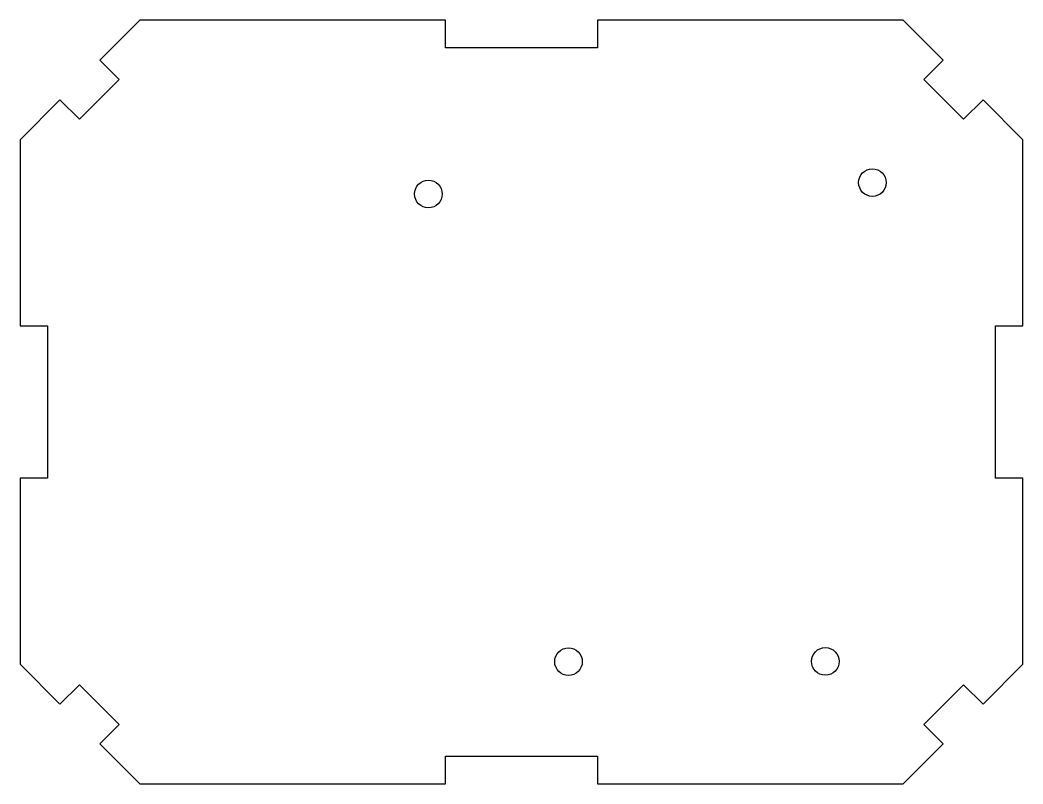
# Model space of a CAD drawing. Header units: millimetres. Extents: x -55 to 54, y -41 to 42.
import ezdxf

# ---------------------------------------------------------------- set-up
doc = ezdxf.new("R2010")
doc.units = ezdxf.units.MM
doc.layers.get('0').update_dxf_attribs({"linetype": 'CONTINUOUS'})

msp = doc.modelspace()

# ---------------------------------------------------------------- linework, layer by layer
msp.add_lwpolyline([(-50.16, -32.84), (-48.04, -30.72), (-43.72, -35.04), (-45.84, -37.16), (-41.5, -41.5), (-8.26, -41.5), (-8.26, -38.5), (8.26, -38.5), (8.26, -41.5), (41.5, -41.5), (45.84, -37.16), (43.72, -35.04), (48.04, -30.72), (50.16, -32.84), (54.5, -28.5), (54.5, -8.26), (51.5, -8.26), (51.5, 8.26), (54.5, 8.26), (54.5, 28.5), (50.16, 32.84), (48.04, 30.72), (43.72, 35.04), (45.84, 37.16), (41.5, 41.5), (8.26, 41.5), (8.26, 38.5), (-8.26, 38.5), (-8.26, 41.5), (-41.5, 41.5), (-45.84, 37.16), (-43.72, 35.04), (-48.04, 30.72), (-50.16, 32.84), (-54.5, 28.5), (-54.5, 8.26), (-51.5, 8.26), (-51.5, -8.26), (-54.5, -8.26), (-54.5, -28.5)], close=True)
for centre in [(38.14, 23.84), (-10.12, 22.6), (5.11, -28.21), (33.02, -28.19)]:
    msp.add_circle(centre, 1.5)

doc.saveas('drawing.dxf')
